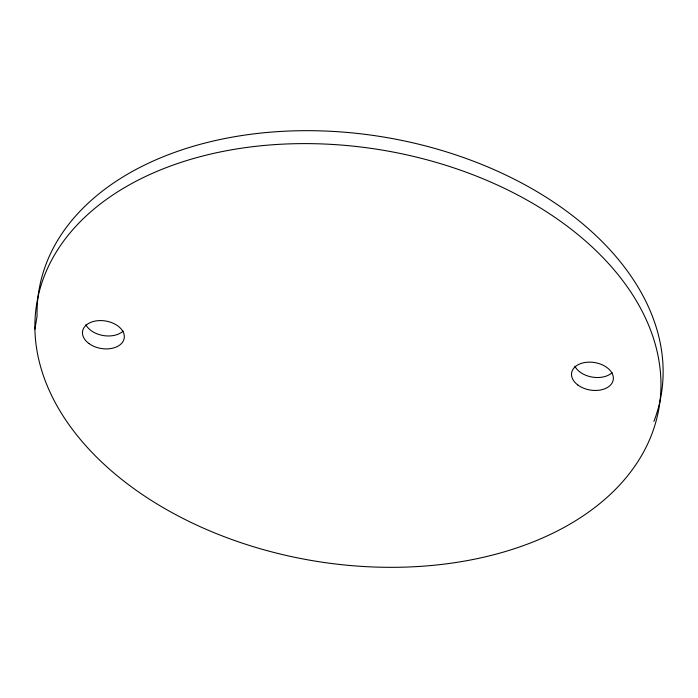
<?xml version="1.0" encoding="UTF-8"?>
<svg xmlns="http://www.w3.org/2000/svg" width="698" height="698" viewBox="0 0 698 698"><rect width="100%" height="100%" fill="white"/><g stroke="black" fill="none" stroke-linecap="round" stroke-linejoin="round"><path stroke-width="1.05" d="M34.9 329.116L37.064 316.185A315.479 208.222 9.5 0 1 385.907 137.419A315.479 208.222 9.5 0 1 653.93 421.383M123.162 331.061A21.097 13.925 9.5 0 1 103.164 335.529A21.097 13.925 9.5 0 1 85.854 324.701M612.146 372.662A21.097 13.925 9.5 0 1 592.113 377.068A21.097 13.925 9.5 0 1 574.855 366.188M88.838 343.468A21.097 13.925 9.5 0 0 123.703 340.048A21.097 13.925 9.5 0 0 97.65 320.714A21.097 13.925 9.5 0 0 88.838 343.468M577.813 384.973A21.097 13.925 9.5 0 0 612.722 381.666A21.097 13.925 9.5 0 0 586.791 362.262A21.097 13.925 9.5 0 0 577.813 384.973M129.592 485.476A315.479 208.222 9.5 0 0 651.374 435.325A315.479 208.222 9.5 0 0 262.788 145.594A315.479 208.222 9.5 0 0 129.592 485.476"/></g></svg>
